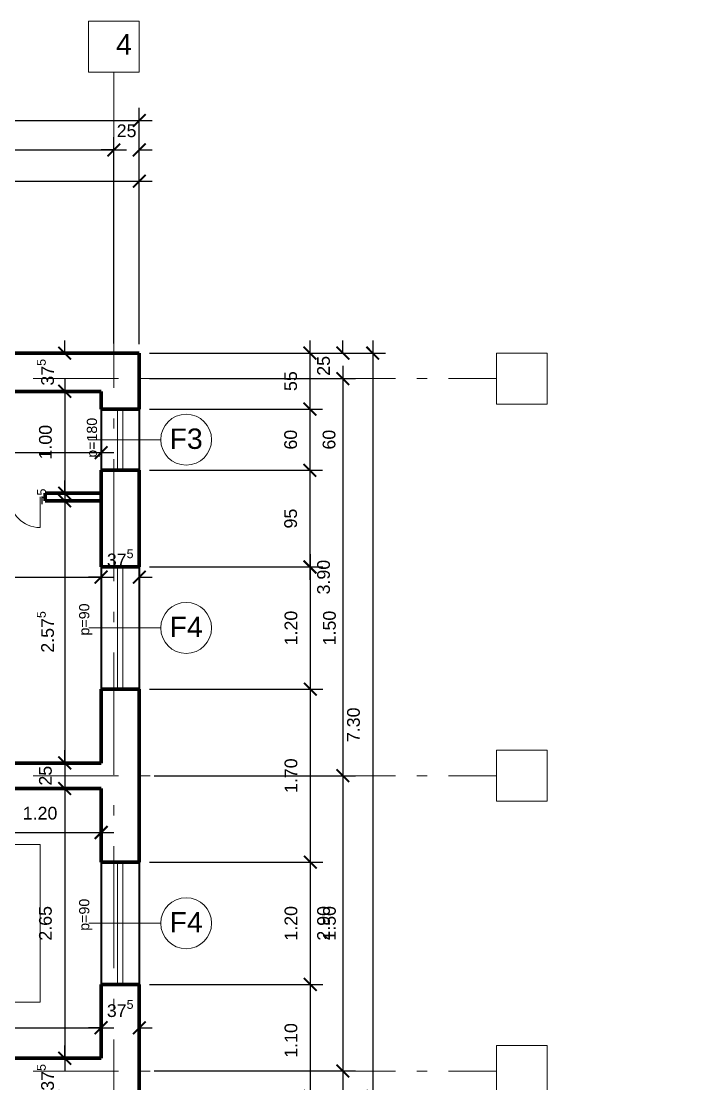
# Model space of a CAD drawing. Header units: inches. Extents: x 12.8 to 66.6, y 2.1 to 46.7.
# Drawn here: x 28.98 to 35.51, y 9.12 to 19.56 of the extents above; entities that cross this region are included whole.
import ezdxf

# ---------------------------------------------------------------- set-up
doc = ezdxf.new("R2010")
doc.units = ezdxf.units.IN
doc.header["$MEASUREMENT"] = 0
doc.linetypes.add('ACAD_ISO10W100', pattern=[18, 12, -3, 0, -3])
for name, color, linetype, lineweight in [('axes', 40, 'ACAD_ISO10W100', 20), ('cote', 252, 'Continuous', 20), ('walls', 160, 'Continuous', 80), ('windows ext', 151, 'Continuous', 40), ('windows&doors', 80, 'Continuous', 20)]:
    doc.layers.add(name, color=color, linetype=linetype, lineweight=lineweight)
doc.styles.get("Standard").update_dxf_attribs({"font": 'arial.ttf'})
doc.dimstyles.new('1_50_centimeters', dxfattribs={"dimscale": 50, "dimtxt": 0.0025, "dimasz": 0.0025, "dimexe": 0.0025, "dimexo": 0.002, "dimgap": 0.0025, "dimtad": 1, "dimdec": 0, "dimlfac": 100, "dimzin": 0, "dimdsep": 46, "dimtxsty": 'Standard', "dimblk": 'ARCHTICK', "dimcen": 0.002, "dimdle": 0.0025, "dimadec": 0, "dimazin": 0, "dimtfac": 1, "dimtdec": 0, "dimtix": 1, "dimtofl": 0, "dimtmove": 0, "dimatfit": 3, "dimldrblk": 'ARCHTICK', "dimfxl": 1, "dimfxlon": 1, "dimtolj": 1, "dimtzin": 0, "dimarcsym": 0})
doc.dimstyles.new('1_50_meters', dxfattribs={"dimscale": 50, "dimtxt": 0.0025, "dimasz": 0.0025, "dimexe": 0.0025, "dimexo": 0.002, "dimgap": 0.0025, "dimtad": 1, "dimzin": 0, "dimdsep": 46, "dimtxsty": 'Standard', "dimblk": 'ARCHTICK', "dimcen": 0.002, "dimdle": 0.0025, "dimadec": 0, "dimazin": 0, "dimtfac": 1, "dimtofl": 0, "dimtmove": 0, "dimatfit": 3, "dimldrblk": 'ARCHTICK', "dimfxl": 1, "dimfxlon": 1, "dimtolj": 1, "dimtzin": 0, "dimarcsym": 0})

# ---------------------------------------------------------------- blocks, each defined once
blk = doc.blocks.new('_ArchTick')
at = {"color": 0, "linetype": 'ByBlock', "const_width": 0.15}
blk.add_lwpolyline([(-0.5, -0.5), (0.5, 0.5)], dxfattribs=at)
blk = doc.blocks.new('*D103')
at = {"layer": 'cote', "color": 0, "lineweight": -2, "ltscale": 0.1, "transparency": 16777216}
for p, q in [((16.639, 16.396), (16.639, 18.705)), ((30.139, 16.396), (30.139, 18.705)), ((16.514, 18.58), (30.264, 18.58))]:
    blk.add_line(p, q, dxfattribs=at)
at = {"layer": 'Defpoints', "color": 0, "ltscale": 0.1, "transparency": 16777216}
for p in [(30.139, 18.58), (16.639, 16.296), (30.139, 16.296)]:
    blk.add_point(p, dxfattribs=at)
at = {"layer": 'cote', "color": 0, "lineweight": -2, "ltscale": 0.1, "transparency": 16777216, "xscale": 0.125, "yscale": 0.125, "zscale": 0.125, "rotation": 180}
blk.add_blockref('_ArchTick', (16.639, 18.58), dxfattribs=at)
at = {"layer": 'cote', "color": 0, "lineweight": -2, "ltscale": 0.1, "transparency": 16777216, "xscale": 0.125, "yscale": 0.125, "zscale": 0.125}
blk.add_blockref('_ArchTick', (30.139, 18.58), dxfattribs=at)
at = {"layer": 'cote', "color": 0, "ltscale": 0.1, "transparency": 16777216, "insert": (23.389, 18.769), "char_height": 0.125, "attachment_point": 5}
blk.add_mtext('\\A1;13.50', dxfattribs=at)
blk = doc.blocks.new('*D106')
at = {"layer": 'cote', "color": 0, "lineweight": -2, "ltscale": 0.1, "transparency": 16777216}
for p, q in [((23.889, 16.948), (23.889, 18.416)), ((29.889, 16.948), (29.889, 18.416)), ((23.764, 18.291), (30.014, 18.291))]:
    blk.add_line(p, q, dxfattribs=at)
at = {"layer": 'Defpoints', "color": 0, "ltscale": 0.1, "transparency": 16777216}
for p in [(29.889, 18.291), (23.889, 16.848), (29.889, 16.848)]:
    blk.add_point(p, dxfattribs=at)
at = {"layer": 'cote', "color": 0, "lineweight": -2, "ltscale": 0.1, "transparency": 16777216, "xscale": 0.125, "yscale": 0.125, "zscale": 0.125, "rotation": 180}
blk.add_blockref('_ArchTick', (23.889, 18.291), dxfattribs=at)
at = {"layer": 'cote', "color": 0, "lineweight": -2, "ltscale": 0.1, "transparency": 16777216, "xscale": 0.125, "yscale": 0.125, "zscale": 0.125}
blk.add_blockref('_ArchTick', (29.889, 18.291), dxfattribs=at)
at = {"layer": 'cote', "color": 0, "ltscale": 0.1, "transparency": 16777216, "insert": (26.889, 18.479), "char_height": 0.125, "attachment_point": 5}
blk.add_mtext('\\A1;6.00', dxfattribs=at)
blk = doc.blocks.new('*D107')
at = {"layer": 'cote', "color": 0, "lineweight": -2, "ltscale": 0.1, "transparency": 16777216}
for p, q in [((29.889, 16.391), (29.889, 18.416)), ((30.139, 16.391), (30.139, 18.416)), ((29.889, 18.291), (29.764, 18.291)), ((30.139, 18.291), (30.264, 18.291))]:
    blk.add_line(p, q, dxfattribs=at)
at = {"layer": 'Defpoints', "color": 0, "ltscale": 0.1, "transparency": 16777216}
for p in [(30.139, 18.291), (29.889, 16.291), (30.139, 16.291)]:
    blk.add_point(p, dxfattribs=at)
at = {"layer": 'cote', "color": 0, "lineweight": -2, "ltscale": 0.1, "transparency": 16777216, "xscale": 0.125, "yscale": 0.125, "zscale": 0.125}
blk.add_blockref('_ArchTick', (29.889, 18.291), dxfattribs=at)
at = {"layer": 'cote', "color": 0, "lineweight": -2, "ltscale": 0.1, "transparency": 16777216, "xscale": 0.125, "yscale": 0.125, "zscale": 0.125, "rotation": 180}
blk.add_blockref('_ArchTick', (30.139, 18.291), dxfattribs=at)
at = {"layer": 'cote', "color": 0, "ltscale": 0.1, "transparency": 16777216, "insert": (30.014, 18.479), "char_height": 0.125, "attachment_point": 5}
blk.add_mtext('\\A1;25', dxfattribs=at)
blk = doc.blocks.new('*D116')
at = {"layer": 'cote', "color": 0, "lineweight": -2, "ltscale": 0.1, "transparency": 16777216}
for p, q in [((27.289, 16.385), (27.289, 18.11)), ((30.139, 16.385), (30.139, 18.11)), ((27.164, 17.985), (30.264, 17.985))]:
    blk.add_line(p, q, dxfattribs=at)
at = {"layer": 'Defpoints', "color": 0, "ltscale": 0.1, "transparency": 16777216}
for p in [(30.139, 17.985), (27.289, 16.285), (30.139, 16.285)]:
    blk.add_point(p, dxfattribs=at)
at = {"layer": 'cote', "color": 0, "lineweight": -2, "ltscale": 0.1, "transparency": 16777216, "xscale": 0.125, "yscale": 0.125, "zscale": 0.125, "rotation": 180}
blk.add_blockref('_ArchTick', (27.289, 17.985), dxfattribs=at)
at = {"layer": 'cote', "color": 0, "lineweight": -2, "ltscale": 0.1, "transparency": 16777216, "xscale": 0.125, "yscale": 0.125, "zscale": 0.125}
blk.add_blockref('_ArchTick', (30.139, 17.985), dxfattribs=at)
at = {"layer": 'cote', "color": 0, "ltscale": 0.1, "transparency": 16777216, "insert": (28.714, 18.173), "char_height": 0.125, "attachment_point": 5}
blk.add_mtext('\\A1;2.85', dxfattribs=at)
blk = doc.blocks.new('*D119')
at = {"layer": 'cote', "color": 0, "lineweight": -2, "ltscale": 0.1, "transparency": 16777216}
for p, q in [((32.432, 16.421), (32.432, 8.871)), ((30.239, 16.296), (32.557, 16.296)), ((30.239, 8.996), (32.557, 8.996))]:
    blk.add_line(p, q, dxfattribs=at)
at = {"layer": 'Defpoints', "color": 0, "ltscale": 0.1, "transparency": 16777216}
for p in [(30.139, 16.296), (30.139, 8.996), (32.432, 8.996)]:
    blk.add_point(p, dxfattribs=at)
at = {"layer": 'cote', "color": 0, "lineweight": -2, "ltscale": 0.1, "transparency": 16777216, "xscale": 0.125, "yscale": 0.125, "zscale": 0.125}
for p, rotation in [((32.432, 16.296), 90), ((32.432, 8.996), 270)]:
    blk.add_blockref('_ArchTick', p, dxfattribs=dict(at, rotation=rotation))
at = {"layer": 'cote', "color": 0, "ltscale": 0.1, "transparency": 16777216, "insert": (32.243, 12.646), "char_height": 0.125, "attachment_point": 5, "rotation": 90}
blk.add_mtext('\\A1;7.30', dxfattribs=at)
blk = doc.blocks.new('*D120')
at = {"layer": 'cote', "color": 0, "lineweight": -2, "ltscale": 0.1, "transparency": 16777216}
for p, q in [((32.138, 16.296), (32.138, 16.421)), ((30.239, 16.296), (32.263, 16.296)), ((30.239, 16.046), (32.263, 16.046)), ((32.138, 16.046), (32.138, 15.921))]:
    blk.add_line(p, q, dxfattribs=at)
at = {"layer": 'Defpoints', "color": 0, "ltscale": 0.1, "transparency": 16777216}
for p in [(30.139, 16.296), (30.139, 16.046), (32.138, 16.046)]:
    blk.add_point(p, dxfattribs=at)
at = {"layer": 'cote', "color": 0, "lineweight": -2, "ltscale": 0.1, "transparency": 16777216, "xscale": 0.125, "yscale": 0.125, "zscale": 0.125}
for p, rotation in [((32.138, 16.296), 270), ((32.138, 16.046), 90)]:
    blk.add_blockref('_ArchTick', p, dxfattribs=dict(at, rotation=rotation))
at = {"layer": 'cote', "color": 0, "ltscale": 0.1, "transparency": 16777216, "insert": (31.949, 16.171), "char_height": 0.125, "attachment_point": 5, "rotation": 90}
blk.add_mtext('\\A1;25', dxfattribs=at)
blk = doc.blocks.new('*D121')
at = {"layer": 'cote', "color": 0, "lineweight": -2, "ltscale": 0.1, "transparency": 16777216}
for p, q in [((32.432, 9.121), (32.432, 7.871)), ((30.239, 8.996), (32.557, 8.996)), ((30.239, 7.996), (32.557, 7.996))]:
    blk.add_line(p, q, dxfattribs=at)
at = {"layer": 'Defpoints', "color": 0, "ltscale": 0.1, "transparency": 16777216}
for p in [(30.139, 8.996), (30.139, 7.996), (32.432, 7.996)]:
    blk.add_point(p, dxfattribs=at)
at = {"layer": 'cote', "color": 0, "lineweight": -2, "ltscale": 0.1, "transparency": 16777216, "xscale": 0.125, "yscale": 0.125, "zscale": 0.125}
for p, rotation in [((32.432, 8.996), 90), ((32.432, 7.996), 270)]:
    blk.add_blockref('_ArchTick', p, dxfattribs=dict(at, rotation=rotation))
at = {"layer": 'cote', "color": 0, "ltscale": 0.1, "transparency": 16777216, "insert": (32.243, 8.496), "char_height": 0.125, "attachment_point": 5, "rotation": 90}
blk.add_mtext('\\A1;1.00', dxfattribs=at)
blk = doc.blocks.new('*D122')
at = {"layer": 'cote', "color": 0, "lineweight": -2, "ltscale": 0.1, "transparency": 16777216}
for p, q in [((32.138, 16.171), (32.138, 12.021)), ((30.284, 16.046), (32.263, 16.046)), ((30.284, 12.146), (32.263, 12.146))]:
    blk.add_line(p, q, dxfattribs=at)
at = {"layer": 'Defpoints', "color": 0, "ltscale": 0.1, "transparency": 16777216}
for p in [(30.184, 16.046), (30.184, 12.146), (32.138, 12.146)]:
    blk.add_point(p, dxfattribs=at)
at = {"layer": 'cote', "color": 0, "lineweight": -2, "ltscale": 0.1, "transparency": 16777216, "xscale": 0.125, "yscale": 0.125, "zscale": 0.125}
for p, rotation in [((32.138, 16.046), 90), ((32.138, 12.146), 270)]:
    blk.add_blockref('_ArchTick', p, dxfattribs=dict(at, rotation=rotation))
at = {"layer": 'cote', "color": 0, "ltscale": 0.1, "transparency": 16777216, "insert": (31.949, 14.096), "char_height": 0.125, "attachment_point": 5, "rotation": 90}
blk.add_mtext('\\A1;3.90', dxfattribs=at)
blk = doc.blocks.new('*D123')
at = {"layer": 'cote', "color": 0, "lineweight": -2, "ltscale": 0.1, "transparency": 16777216}
for p, q in [((32.138, 12.271), (32.138, 9.121)), ((30.284, 12.146), (32.263, 12.146)), ((30.284, 9.246), (32.263, 9.246))]:
    blk.add_line(p, q, dxfattribs=at)
at = {"layer": 'Defpoints', "color": 0, "ltscale": 0.1, "transparency": 16777216}
for p in [(30.184, 12.146), (30.184, 9.246), (32.138, 9.246)]:
    blk.add_point(p, dxfattribs=at)
at = {"layer": 'cote', "color": 0, "lineweight": -2, "ltscale": 0.1, "transparency": 16777216, "xscale": 0.125, "yscale": 0.125, "zscale": 0.125}
for p, rotation in [((32.138, 12.146), 90), ((32.138, 9.246), 270)]:
    blk.add_blockref('_ArchTick', p, dxfattribs=dict(at, rotation=rotation))
at = {"layer": 'cote', "color": 0, "ltscale": 0.1, "transparency": 16777216, "insert": (31.949, 10.696), "char_height": 0.125, "attachment_point": 5, "rotation": 90}
blk.add_mtext('\\A1;2.90', dxfattribs=at)
blk = doc.blocks.new('*D124')
at = {"layer": 'cote', "color": 0, "lineweight": -2, "ltscale": 0.1, "transparency": 16777216}
for p, q in [((32.138, 9.371), (32.138, 8.121)), ((30.284, 9.246), (32.263, 9.246)), ((30.284, 8.246), (32.263, 8.246))]:
    blk.add_line(p, q, dxfattribs=at)
at = {"layer": 'Defpoints', "color": 0, "ltscale": 0.1, "transparency": 16777216}
for p in [(30.184, 9.246), (30.184, 8.246), (32.138, 8.246)]:
    blk.add_point(p, dxfattribs=at)
at = {"layer": 'cote', "color": 0, "lineweight": -2, "ltscale": 0.1, "transparency": 16777216, "xscale": 0.125, "yscale": 0.125, "zscale": 0.125}
for p, rotation in [((32.138, 9.246), 90), ((32.138, 8.246), 270)]:
    blk.add_blockref('_ArchTick', p, dxfattribs=dict(at, rotation=rotation))
at = {"layer": 'cote', "color": 0, "ltscale": 0.1, "transparency": 16777216, "insert": (31.949, 8.746), "char_height": 0.125, "attachment_point": 5, "rotation": 90}
blk.add_mtext('\\A1;1.00', dxfattribs=at)
blk = doc.blocks.new('*D126')
at = {"layer": 'cote', "color": 0, "lineweight": -2, "ltscale": 0.1, "transparency": 16777216}
for p, q in [((31.814, 16.421), (31.814, 15.621)), ((30.239, 16.296), (31.939, 16.296)), ((30.239, 15.746), (31.939, 15.746))]:
    blk.add_line(p, q, dxfattribs=at)
at = {"layer": 'Defpoints', "color": 0, "ltscale": 0.1, "transparency": 16777216}
for p in [(30.139, 16.296), (30.139, 15.746), (31.814, 15.746)]:
    blk.add_point(p, dxfattribs=at)
at = {"layer": 'cote', "color": 0, "lineweight": -2, "ltscale": 0.1, "transparency": 16777216, "xscale": 0.125, "yscale": 0.125, "zscale": 0.125}
for p, rotation in [((31.814, 16.296), 90), ((31.814, 15.746), 270)]:
    blk.add_blockref('_ArchTick', p, dxfattribs=dict(at, rotation=rotation))
at = {"layer": 'cote', "color": 0, "ltscale": 0.1, "transparency": 16777216, "insert": (31.626, 16.021), "char_height": 0.125, "attachment_point": 5, "rotation": 90}
blk.add_mtext('\\A1;55', dxfattribs=at)
blk = doc.blocks.new('*D127')
at = {"layer": 'cote', "color": 0, "lineweight": -2, "ltscale": 0.1, "transparency": 16777216}
for p, q in [((31.814, 15.871), (31.814, 15.021)), ((30.239, 15.746), (31.939, 15.746)), ((30.239, 15.146), (31.939, 15.146))]:
    blk.add_line(p, q, dxfattribs=at)
at = {"layer": 'Defpoints', "color": 0, "ltscale": 0.1, "transparency": 16777216}
for p in [(30.139, 15.746), (30.139, 15.146), (31.814, 15.146)]:
    blk.add_point(p, dxfattribs=at)
at = {"layer": 'cote', "color": 0, "lineweight": -2, "ltscale": 0.1, "transparency": 16777216, "xscale": 0.125, "yscale": 0.125, "zscale": 0.125}
for p, rotation in [((31.814, 15.746), 90), ((31.814, 15.146), 270)]:
    blk.add_blockref('_ArchTick', p, dxfattribs=dict(at, rotation=rotation))
at = {"layer": 'cote', "color": 0, "ltscale": 0.1, "transparency": 16777216, "char_height": 0.125, "attachment_point": 5, "rotation": 90}
for insert in [(31.626, 15.446), (32.003, 15.446)]:
    blk.add_mtext('\\A1;60', dxfattribs=dict(at, insert=insert))
blk = doc.blocks.new('*D128')
at = {"layer": 'cote', "color": 0, "lineweight": -2, "ltscale": 0.1, "transparency": 16777216}
for p, q in [((31.814, 15.271), (31.814, 14.071)), ((31.228, 15.146), (31.939, 15.146)), ((31.228, 14.196), (31.939, 14.196))]:
    blk.add_line(p, q, dxfattribs=at)
at = {"layer": 'Defpoints', "color": 0, "ltscale": 0.1, "transparency": 16777216}
for p in [(31.128, 15.146), (31.128, 14.196), (31.814, 14.196)]:
    blk.add_point(p, dxfattribs=at)
at = {"layer": 'cote', "color": 0, "lineweight": -2, "ltscale": 0.1, "transparency": 16777216, "xscale": 0.125, "yscale": 0.125, "zscale": 0.125}
for p, rotation in [((31.814, 15.146), 90), ((31.814, 14.196), 270)]:
    blk.add_blockref('_ArchTick', p, dxfattribs=dict(at, rotation=rotation))
at = {"layer": 'cote', "color": 0, "ltscale": 0.1, "transparency": 16777216, "insert": (31.626, 14.671), "char_height": 0.125, "attachment_point": 5, "rotation": 90}
blk.add_mtext('\\A1;95', dxfattribs=at)
blk = doc.blocks.new('*D129')
at = {"layer": 'cote', "color": 0, "lineweight": -2, "ltscale": 0.1, "transparency": 16777216}
for p, q in [((31.818, 14.321), (31.818, 12.871)), ((30.239, 14.196), (31.943, 14.196)), ((30.239, 12.996), (31.943, 12.996))]:
    blk.add_line(p, q, dxfattribs=at)
at = {"layer": 'Defpoints', "color": 0, "ltscale": 0.1, "transparency": 16777216}
for p in [(30.139, 14.196), (30.139, 12.996), (31.818, 12.996)]:
    blk.add_point(p, dxfattribs=at)
at = {"layer": 'cote', "color": 0, "lineweight": -2, "ltscale": 0.1, "transparency": 16777216, "xscale": 0.125, "yscale": 0.125, "zscale": 0.125}
for p, rotation in [((31.818, 14.196), 90), ((31.818, 12.996), 270)]:
    blk.add_blockref('_ArchTick', p, dxfattribs=dict(at, rotation=rotation))
at = {"layer": 'cote', "color": 0, "ltscale": 0.1, "transparency": 16777216, "char_height": 0.125, "attachment_point": 5, "rotation": 90}
for s, insert in [('\\A1;1.20', (31.629, 13.596)), ('\\A1;1.50', (32.007, 13.596))]:
    blk.add_mtext(s, dxfattribs=dict(at, insert=insert))
blk = doc.blocks.new('*D130')
at = {"layer": 'cote', "color": 0, "lineweight": -2, "ltscale": 0.1, "transparency": 16777216}
for p, q in [((31.818, 13.121), (31.818, 11.171)), ((30.239, 12.996), (31.943, 12.996)), ((30.239, 11.296), (31.943, 11.296))]:
    blk.add_line(p, q, dxfattribs=at)
at = {"layer": 'Defpoints', "color": 0, "ltscale": 0.1, "transparency": 16777216}
for p in [(30.139, 12.996), (30.139, 11.296), (31.818, 11.296)]:
    blk.add_point(p, dxfattribs=at)
at = {"layer": 'cote', "color": 0, "lineweight": -2, "ltscale": 0.1, "transparency": 16777216, "xscale": 0.125, "yscale": 0.125, "zscale": 0.125}
for p, rotation in [((31.818, 12.996), 90), ((31.818, 11.296), 270)]:
    blk.add_blockref('_ArchTick', p, dxfattribs=dict(at, rotation=rotation))
at = {"layer": 'cote', "color": 0, "ltscale": 0.1, "transparency": 16777216, "insert": (31.629, 12.146), "char_height": 0.125, "attachment_point": 5, "rotation": 90}
blk.add_mtext('\\A1;1.70', dxfattribs=at)
blk = doc.blocks.new('*D131')
at = {"layer": 'cote', "color": 0, "lineweight": -2, "ltscale": 0.1, "transparency": 16777216}
for p, q in [((31.818, 11.421), (31.818, 9.971)), ((30.239, 11.296), (31.943, 11.296)), ((30.239, 10.096), (31.943, 10.096))]:
    blk.add_line(p, q, dxfattribs=at)
at = {"layer": 'Defpoints', "color": 0, "ltscale": 0.1, "transparency": 16777216}
for p in [(30.139, 11.296), (30.139, 10.096), (31.818, 10.096)]:
    blk.add_point(p, dxfattribs=at)
at = {"layer": 'cote', "color": 0, "lineweight": -2, "ltscale": 0.1, "transparency": 16777216, "xscale": 0.125, "yscale": 0.125, "zscale": 0.125}
for p, rotation in [((31.818, 11.296), 90), ((31.818, 10.096), 270)]:
    blk.add_blockref('_ArchTick', p, dxfattribs=dict(at, rotation=rotation))
at = {"layer": 'cote', "color": 0, "ltscale": 0.1, "transparency": 16777216, "char_height": 0.125, "attachment_point": 5, "rotation": 90}
for s, insert in [('\\A1;1.20', (31.629, 10.696)), ('\\A1;1.50', (32.007, 10.696))]:
    blk.add_mtext(s, dxfattribs=dict(at, insert=insert))
blk = doc.blocks.new('*D132')
at = {"layer": 'cote', "color": 0, "lineweight": -2, "ltscale": 0.1, "transparency": 16777216}
for p, q in [((31.818, 10.221), (31.818, 8.871)), ((30.239, 10.096), (31.943, 10.096)), ((30.239, 8.996), (31.943, 8.996))]:
    blk.add_line(p, q, dxfattribs=at)
at = {"layer": 'Defpoints', "color": 0, "ltscale": 0.1, "transparency": 16777216}
for p in [(30.139, 10.096), (30.139, 8.996), (31.818, 8.996)]:
    blk.add_point(p, dxfattribs=at)
at = {"layer": 'cote', "color": 0, "lineweight": -2, "ltscale": 0.1, "transparency": 16777216, "xscale": 0.125, "yscale": 0.125, "zscale": 0.125}
for p, rotation in [((31.818, 10.096), 90), ((31.818, 8.996), 270)]:
    blk.add_blockref('_ArchTick', p, dxfattribs=dict(at, rotation=rotation))
at = {"layer": 'cote', "color": 0, "ltscale": 0.1, "transparency": 16777216, "insert": (31.629, 9.546), "char_height": 0.125, "attachment_point": 5, "rotation": 90}
blk.add_mtext('\\A1;1.10', dxfattribs=at)
blk = doc.blocks.new('*D168')
at = {"layer": 'cote', "color": 0, "lineweight": -2, "ltscale": 0.1, "transparency": 16777216}
for p, q in [((25.839, 14.096), (25.839, 14.221)), ((29.764, 14.096), (29.764, 14.221)), ((25.714, 14.096), (29.889, 14.096))]:
    blk.add_line(p, q, dxfattribs=at)
at = {"layer": 'Defpoints', "color": 0, "ltscale": 0.1, "transparency": 16777216}
for p in [(25.839, 14.096), (29.764, 14.096), (29.764, 14.096)]:
    blk.add_point(p, dxfattribs=at)
at = {"layer": 'cote', "color": 0, "lineweight": -2, "ltscale": 0.1, "transparency": 16777216, "xscale": 0.125, "yscale": 0.125, "zscale": 0.125, "rotation": 180}
blk.add_blockref('_ArchTick', (25.839, 14.096), dxfattribs=at)
at = {"layer": 'cote', "color": 0, "lineweight": -2, "ltscale": 0.1, "transparency": 16777216, "xscale": 0.125, "yscale": 0.125, "zscale": 0.125}
blk.add_blockref('_ArchTick', (29.764, 14.096), dxfattribs=at)
at = {"layer": 'cote', "color": 0, "ltscale": 0.1, "transparency": 16777216, "insert": (27.801, 14.285), "char_height": 0.125, "attachment_point": 5}
blk.add_mtext('\\A1;3.92{\\H0.7x;\\S5^ ;}', dxfattribs=at)
blk = doc.blocks.new('*D169')
at = {"layer": 'cote', "color": 0, "lineweight": -2, "ltscale": 0.1, "transparency": 16777216}
for p, q in [((29.764, 14.096), (29.764, 14.221)), ((30.139, 14.096), (30.139, 14.221)), ((29.764, 14.096), (29.639, 14.096)), ((30.139, 14.096), (30.264, 14.096))]:
    blk.add_line(p, q, dxfattribs=at)
at = {"layer": 'Defpoints', "color": 0, "ltscale": 0.1, "transparency": 16777216}
for p in [(29.764, 14.096), (30.139, 14.096), (30.139, 14.096)]:
    blk.add_point(p, dxfattribs=at)
at = {"layer": 'cote', "color": 0, "lineweight": -2, "ltscale": 0.1, "transparency": 16777216, "xscale": 0.125, "yscale": 0.125, "zscale": 0.125}
blk.add_blockref('_ArchTick', (29.764, 14.096), dxfattribs=at)
at = {"layer": 'cote', "color": 0, "lineweight": -2, "ltscale": 0.1, "transparency": 16777216, "xscale": 0.125, "yscale": 0.125, "zscale": 0.125, "rotation": 180}
blk.add_blockref('_ArchTick', (30.139, 14.096), dxfattribs=at)
at = {"layer": 'cote', "color": 0, "ltscale": 0.1, "transparency": 16777216, "insert": (29.951, 14.285), "char_height": 0.125, "attachment_point": 5}
blk.add_mtext('\\A1;37{\\H0.7x;\\S5^ ;}', dxfattribs=at)
blk = doc.blocks.new('*D184')
at = {"layer": 'cote', "color": 0, "lineweight": -2, "ltscale": 0.1, "transparency": 16777216}
for p, q in [((27.589, 15.319), (27.589, 15.444)), ((29.764, 15.319), (29.764, 15.444)), ((27.464, 15.319), (29.889, 15.319))]:
    blk.add_line(p, q, dxfattribs=at)
at = {"layer": 'Defpoints', "color": 0, "ltscale": 0.1, "transparency": 16777216}
for p in [(27.589, 15.319), (29.764, 15.319), (29.764, 15.319)]:
    blk.add_point(p, dxfattribs=at)
at = {"layer": 'cote', "color": 0, "lineweight": -2, "ltscale": 0.1, "transparency": 16777216, "xscale": 0.125, "yscale": 0.125, "zscale": 0.125, "rotation": 180}
blk.add_blockref('_ArchTick', (27.589, 15.319), dxfattribs=at)
at = {"layer": 'cote', "color": 0, "lineweight": -2, "ltscale": 0.1, "transparency": 16777216, "xscale": 0.125, "yscale": 0.125, "zscale": 0.125}
blk.add_blockref('_ArchTick', (29.764, 15.319), dxfattribs=at)
at = {"layer": 'cote', "color": 0, "ltscale": 0.1, "transparency": 16777216, "insert": (28.676, 15.507), "char_height": 0.125, "width": 0.32708, "attachment_point": 5}
blk.add_mtext('\\A1;2.17{\\H0.7x;\\S5^ ;}', dxfattribs=at)
blk = doc.blocks.new('*D185')
at = {"layer": 'cote', "color": 0, "lineweight": -2, "ltscale": 0.1, "transparency": 16777216}
for p, q in [((29.406, 16.296), (29.406, 16.421)), ((29.406, 16.296), (29.281, 16.296)), ((29.406, 15.921), (29.281, 15.921)), ((29.406, 15.921), (29.406, 15.796))]:
    blk.add_line(p, q, dxfattribs=at)
at = {"layer": 'Defpoints', "color": 0, "ltscale": 0.1, "transparency": 16777216}
for p in [(29.406, 16.296), (29.406, 15.921), (29.406, 15.921)]:
    blk.add_point(p, dxfattribs=at)
at = {"layer": 'cote', "color": 0, "lineweight": -2, "ltscale": 0.1, "transparency": 16777216, "xscale": 0.125, "yscale": 0.125, "zscale": 0.125}
for p, rotation in [((29.406, 16.296), 270), ((29.406, 15.921), 90)]:
    blk.add_blockref('_ArchTick', p, dxfattribs=dict(at, rotation=rotation))
at = {"layer": 'cote', "color": 0, "ltscale": 0.1, "transparency": 16777216, "insert": (29.217, 16.108), "char_height": 0.125, "attachment_point": 5, "rotation": 90}
blk.add_mtext('\\A1;37{\\H0.7x;\\S5^ ;}', dxfattribs=at)
blk = doc.blocks.new('*D186')
at = {"layer": 'cote', "color": 0, "lineweight": -2, "ltscale": 0.1, "transparency": 16777216}
for p, q in [((29.406, 16.046), (29.406, 14.796)), ((29.406, 15.921), (29.281, 15.921)), ((29.406, 14.921), (29.281, 14.921))]:
    blk.add_line(p, q, dxfattribs=at)
at = {"layer": 'Defpoints', "color": 0, "ltscale": 0.1, "transparency": 16777216}
for p in [(29.406, 15.921), (29.406, 14.921), (29.406, 14.921)]:
    blk.add_point(p, dxfattribs=at)
at = {"layer": 'cote', "color": 0, "lineweight": -2, "ltscale": 0.1, "transparency": 16777216, "xscale": 0.125, "yscale": 0.125, "zscale": 0.125}
for p, rotation in [((29.406, 15.921), 90), ((29.406, 14.921), 270)]:
    blk.add_blockref('_ArchTick', p, dxfattribs=dict(at, rotation=rotation))
at = {"layer": 'cote', "color": 0, "ltscale": 0.1, "transparency": 16777216, "insert": (29.217, 15.421), "char_height": 0.125, "attachment_point": 5, "rotation": 90}
blk.add_mtext('\\A1;1.00', dxfattribs=at)
blk = doc.blocks.new('*D187')
at = {"layer": 'cote', "color": 0, "lineweight": -2, "ltscale": 0.1, "transparency": 16777216}
for p, q in [((29.406, 14.921), (29.406, 15.046)), ((29.406, 14.921), (29.281, 14.921)), ((29.406, 14.846), (29.281, 14.846)), ((29.406, 14.846), (29.406, 14.721))]:
    blk.add_line(p, q, dxfattribs=at)
at = {"layer": 'Defpoints', "color": 0, "ltscale": 0.1, "transparency": 16777216}
for p in [(29.406, 14.921), (29.406, 14.846), (29.406, 14.846)]:
    blk.add_point(p, dxfattribs=at)
at = {"layer": 'cote', "color": 0, "lineweight": -2, "ltscale": 0.1, "transparency": 16777216, "xscale": 0.125, "yscale": 0.125, "zscale": 0.125}
for p, rotation in [((29.406, 14.921), 270), ((29.406, 14.846), 90)]:
    blk.add_blockref('_ArchTick', p, dxfattribs=dict(at, rotation=rotation))
at = {"layer": 'cote', "color": 0, "ltscale": 0.1, "transparency": 16777216, "insert": (29.218, 14.883), "char_height": 0.125, "attachment_point": 5, "rotation": 90}
blk.add_mtext('\\A1;7{\\H0.7x;\\S5^ ;}', dxfattribs=at)
blk = doc.blocks.new('*D188')
at = {"layer": 'cote', "color": 0, "lineweight": -2, "ltscale": 0.1, "transparency": 16777216}
for p, q in [((29.406, 14.971), (29.406, 12.146)), ((29.406, 14.846), (29.281, 14.846)), ((29.406, 12.271), (29.281, 12.271))]:
    blk.add_line(p, q, dxfattribs=at)
at = {"layer": 'Defpoints', "color": 0, "ltscale": 0.1, "transparency": 16777216}
for p in [(29.406, 14.846), (29.406, 12.271), (29.406, 12.271)]:
    blk.add_point(p, dxfattribs=at)
at = {"layer": 'cote', "color": 0, "lineweight": -2, "ltscale": 0.1, "transparency": 16777216, "xscale": 0.125, "yscale": 0.125, "zscale": 0.125}
for p, rotation in [((29.406, 14.846), 90), ((29.406, 12.271), 270)]:
    blk.add_blockref('_ArchTick', p, dxfattribs=dict(at, rotation=rotation))
at = {"layer": 'cote', "color": 0, "ltscale": 0.1, "transparency": 16777216, "insert": (29.217, 13.558), "char_height": 0.125, "attachment_point": 5, "rotation": 90}
blk.add_mtext('\\A1;2.57{\\H0.7x;\\S5^ ;}', dxfattribs=at)
blk = doc.blocks.new('*D189')
at = {"layer": 'cote', "color": 0, "lineweight": -2, "ltscale": 0.1, "transparency": 16777216}
for p, q in [((29.406, 12.271), (29.406, 12.396)), ((29.406, 12.271), (29.281, 12.271)), ((29.406, 12.021), (29.281, 12.021)), ((29.406, 12.021), (29.406, 11.896))]:
    blk.add_line(p, q, dxfattribs=at)
at = {"layer": 'Defpoints', "color": 0, "ltscale": 0.1, "transparency": 16777216}
for p in [(29.406, 12.271), (29.406, 12.021), (29.406, 12.021)]:
    blk.add_point(p, dxfattribs=at)
at = {"layer": 'cote', "color": 0, "lineweight": -2, "ltscale": 0.1, "transparency": 16777216, "xscale": 0.125, "yscale": 0.125, "zscale": 0.125}
for p, rotation in [((29.406, 12.271), 270), ((29.406, 12.021), 90)]:
    blk.add_blockref('_ArchTick', p, dxfattribs=dict(at, rotation=rotation))
at = {"layer": 'cote', "color": 0, "ltscale": 0.1, "transparency": 16777216, "insert": (29.217, 12.146), "char_height": 0.125, "attachment_point": 5, "rotation": 90}
blk.add_mtext('\\A1;25', dxfattribs=at)
blk = doc.blocks.new('*D190')
at = {"layer": 'cote', "color": 0, "lineweight": -2, "ltscale": 0.1, "transparency": 16777216}
for p, q in [((29.406, 12.146), (29.406, 9.246)), ((29.406, 12.021), (29.281, 12.021)), ((29.406, 9.371), (29.281, 9.371))]:
    blk.add_line(p, q, dxfattribs=at)
at = {"layer": 'Defpoints', "color": 0, "ltscale": 0.1, "transparency": 16777216}
for p in [(29.406, 12.021), (29.406, 9.371), (29.406, 9.371)]:
    blk.add_point(p, dxfattribs=at)
at = {"layer": 'cote', "color": 0, "lineweight": -2, "ltscale": 0.1, "transparency": 16777216, "xscale": 0.125, "yscale": 0.125, "zscale": 0.125}
for p, rotation in [((29.406, 12.021), 90), ((29.406, 9.371), 270)]:
    blk.add_blockref('_ArchTick', p, dxfattribs=dict(at, rotation=rotation))
at = {"layer": 'cote', "color": 0, "ltscale": 0.1, "transparency": 16777216, "insert": (29.217, 10.696), "char_height": 0.125, "attachment_point": 5, "rotation": 90}
blk.add_mtext('\\A1;2.65', dxfattribs=at)
blk = doc.blocks.new('*D191')
at = {"layer": 'cote', "color": 0, "lineweight": -2, "ltscale": 0.1, "transparency": 16777216}
for p, q in [((29.406, 9.371), (29.406, 9.496)), ((29.406, 9.371), (29.281, 9.371)), ((29.406, 8.996), (29.281, 8.996)), ((29.406, 8.996), (29.406, 8.871))]:
    blk.add_line(p, q, dxfattribs=at)
at = {"layer": 'Defpoints', "color": 0, "ltscale": 0.1, "transparency": 16777216}
for p in [(29.406, 9.371), (29.406, 8.996), (29.406, 8.996)]:
    blk.add_point(p, dxfattribs=at)
at = {"layer": 'cote', "color": 0, "lineweight": -2, "ltscale": 0.1, "transparency": 16777216, "xscale": 0.125, "yscale": 0.125, "zscale": 0.125}
for p, rotation in [((29.406, 9.371), 270), ((29.406, 8.996), 90)]:
    blk.add_blockref('_ArchTick', p, dxfattribs=dict(at, rotation=rotation))
at = {"layer": 'cote', "color": 0, "ltscale": 0.1, "transparency": 16777216, "insert": (29.217, 9.183), "char_height": 0.125, "attachment_point": 5, "rotation": 90}
blk.add_mtext('\\A1;37{\\H0.7x;\\S5^ ;}', dxfattribs=at)
blk = doc.blocks.new('*D202')
at = {"layer": 'cote', "color": 0, "lineweight": -2, "ltscale": 0.1, "transparency": 16777216}
for p, q in [((28.564, 11.588), (28.564, 11.713)), ((29.764, 11.588), (29.764, 11.713)), ((28.439, 11.588), (29.889, 11.588))]:
    blk.add_line(p, q, dxfattribs=at)
at = {"layer": 'Defpoints', "color": 0, "ltscale": 0.1, "transparency": 16777216}
for p in [(28.564, 11.588), (29.764, 11.588), (29.764, 11.588)]:
    blk.add_point(p, dxfattribs=at)
at = {"layer": 'cote', "color": 0, "lineweight": -2, "ltscale": 0.1, "transparency": 16777216, "xscale": 0.125, "yscale": 0.125, "zscale": 0.125, "rotation": 180}
blk.add_blockref('_ArchTick', (28.564, 11.588), dxfattribs=at)
at = {"layer": 'cote', "color": 0, "lineweight": -2, "ltscale": 0.1, "transparency": 16777216, "xscale": 0.125, "yscale": 0.125, "zscale": 0.125}
blk.add_blockref('_ArchTick', (29.764, 11.588), dxfattribs=at)
at = {"layer": 'cote', "color": 0, "ltscale": 0.1, "transparency": 16777216, "insert": (29.164, 11.777), "char_height": 0.125, "attachment_point": 5}
blk.add_mtext('\\A1;1.20', dxfattribs=at)
blk = doc.blocks.new('*D210')
at = {"layer": 'cote', "color": 0, "lineweight": -2, "ltscale": 0.1, "transparency": 16777216}
for p, q in [((24.014, 9.67), (24.014, 9.795)), ((29.764, 9.67), (29.764, 9.795)), ((23.889, 9.67), (29.889, 9.67))]:
    blk.add_line(p, q, dxfattribs=at)
at = {"layer": 'Defpoints', "color": 0, "ltscale": 0.1, "transparency": 16777216}
for p in [(24.014, 9.67), (29.764, 9.67), (29.764, 9.67)]:
    blk.add_point(p, dxfattribs=at)
at = {"layer": 'cote', "color": 0, "lineweight": -2, "ltscale": 0.1, "transparency": 16777216, "xscale": 0.125, "yscale": 0.125, "zscale": 0.125, "rotation": 180}
blk.add_blockref('_ArchTick', (24.014, 9.67), dxfattribs=at)
at = {"layer": 'cote', "color": 0, "lineweight": -2, "ltscale": 0.1, "transparency": 16777216, "xscale": 0.125, "yscale": 0.125, "zscale": 0.125}
blk.add_blockref('_ArchTick', (29.764, 9.67), dxfattribs=at)
at = {"layer": 'cote', "color": 0, "ltscale": 0.1, "transparency": 16777216, "insert": (26.889, 9.858), "char_height": 0.125, "attachment_point": 5}
blk.add_mtext('\\A1;5.75', dxfattribs=at)
blk = doc.blocks.new('*D211')
at = {"layer": 'cote', "color": 0, "lineweight": -2, "ltscale": 0.1, "transparency": 16777216}
for p, q in [((29.764, 9.67), (29.764, 9.795)), ((30.139, 9.67), (30.139, 9.795)), ((29.764, 9.67), (29.639, 9.67)), ((30.139, 9.67), (30.264, 9.67))]:
    blk.add_line(p, q, dxfattribs=at)
at = {"layer": 'Defpoints', "color": 0, "ltscale": 0.1, "transparency": 16777216}
for p in [(29.764, 9.67), (30.139, 9.67), (30.139, 9.67)]:
    blk.add_point(p, dxfattribs=at)
at = {"layer": 'cote', "color": 0, "lineweight": -2, "ltscale": 0.1, "transparency": 16777216, "xscale": 0.125, "yscale": 0.125, "zscale": 0.125}
blk.add_blockref('_ArchTick', (29.764, 9.67), dxfattribs=at)
at = {"layer": 'cote', "color": 0, "lineweight": -2, "ltscale": 0.1, "transparency": 16777216, "xscale": 0.125, "yscale": 0.125, "zscale": 0.125, "rotation": 180}
blk.add_blockref('_ArchTick', (30.139, 9.67), dxfattribs=at)
at = {"layer": 'cote', "color": 0, "ltscale": 0.1, "transparency": 16777216, "insert": (29.951, 9.859), "char_height": 0.125, "attachment_point": 5}
blk.add_mtext('\\A1;37{\\H0.7x;\\S5^ ;}', dxfattribs=at)

msp = doc.modelspace()

# ---------------------------------------------------------------- linework, layer by layer
at = {"layer": 'axes', "ltscale": 0.1}
msp.add_line((29.88858, 19.05529), (29.88858, 4.55529), dxfattribs=at)
at = {"layer": 'axes', "ltscale": 0.07}
for p, q in [((29.09474, 16.04564), (33.64568, 16.04564)), ((29.09474, 12.14564), (33.64568, 12.14564)), ((29.09474, 9.24564), (33.64568, 9.24564))]:
    msp.add_line(p, q, dxfattribs=at)
at = {"layer": 'axes', "ltscale": 0.1}
for points in [[(29.63858, 19.55529), (29.63858, 19.05529), (30.13858, 19.05529), (30.13858, 19.55529)], [(33.64568, 16.29564), (33.64568, 15.79564), (34.14568, 15.79564), (34.14568, 16.29564)], [(33.64568, 12.39564), (33.64568, 11.89564), (34.14568, 11.89564), (34.14568, 12.39564)], [(33.64568, 9.49564), (33.64568, 8.99564), (34.14568, 8.99564), (34.14568, 9.49564)]]:
    msp.add_lwpolyline(points, close=True, dxfattribs=at)
at = {"layer": 'cote', "ltscale": 0.1}
for p, q in [((30.34872, 15.44564), (29.64448, 15.44564)), ((30.34872, 13.59714), (29.64448, 13.59714)), ((26.16358, 11.47064), (29.16358, 11.47064)), ((29.16358, 11.47064), (29.16358, 9.92064)), ((30.34872, 10.69714), (29.64448, 10.69714)), ((26.16358, 9.92064), (29.16358, 9.92064))]:
    msp.add_line(p, q, dxfattribs=at)
for centre in [(30.59872, 15.44564), (30.59872, 13.59714), (30.59872, 10.69714)]:
    msp.add_circle(centre, 0.25, dxfattribs=at)
at = {"layer": 'walls', "ltscale": 0.1}
for p, q in [((27.28858, 16.29564), (30.13858, 16.29564)), ((30.13858, 16.29564), (30.13858, 15.74564)), ((27.58858, 15.92064), (29.76358, 15.92064)), ((29.76358, 15.92064), (29.76358, 15.74564)), ((29.76358, 15.74564), (30.13858, 15.74564)), ((29.76358, 15.14564), (30.13858, 15.14564)), ((29.76358, 15.14564), (29.76358, 14.19564)), ((30.13858, 15.14564), (30.13858, 14.19564)), ((29.21358, 14.92064), (29.21358, 14.84564)), ((29.21358, 14.92064), (29.76358, 14.92064)), ((29.21358, 14.84564), (29.76358, 14.84564)), ((29.76358, 14.19564), (30.13858, 14.19564)), ((29.76358, 12.99564), (30.13858, 12.99564)), ((29.76358, 12.99564), (29.76358, 12.27064)), ((30.13858, 12.99564), (30.13858, 11.29564)), ((25.51358, 12.27064), (29.76358, 12.27064)), ((25.51358, 12.02064), (29.76358, 12.02064)), ((29.76358, 12.02064), (29.76358, 11.29564)), ((29.76358, 11.29564), (30.13858, 11.29564)), ((29.76358, 10.09564), (30.13858, 10.09564)), ((29.76358, 10.09564), (29.76358, 9.37064)), ((30.13858, 10.09564), (30.13858, 8.99564)), ((24.01358, 9.37064), (29.76358, 9.37064))]:
    msp.add_line(p, q, dxfattribs=at)
at = {"layer": 'windows ext', "ltscale": 0.1}
for p, q in [((29.76358, 15.74564), (29.76358, 15.14564)), ((30.13858, 15.74564), (30.13858, 15.14564)), ((29.76358, 14.19564), (29.76358, 12.99564)), ((30.13858, 14.19564), (30.13858, 12.99564)), ((29.76358, 11.29564), (29.76358, 10.09564)), ((30.13858, 11.29564), (30.13858, 10.09564))]:
    msp.add_line(p, q, dxfattribs=at)
at = {"layer": 'windows&doors', "ltscale": 0.1}
for p, q in [((29.92608, 15.74564), (29.92608, 15.14564)), ((29.97608, 15.74564), (29.97608, 15.14564)), ((29.16358, 14.88314), (29.16358, 14.58314)), ((29.92608, 14.19564), (29.92608, 12.99564)), ((29.97608, 14.19564), (29.97608, 12.99564)), ((29.92608, 11.29564), (29.92608, 10.09564)), ((29.97608, 11.29564), (29.97608, 10.09564))]:
    msp.add_line(p, q, dxfattribs=at)
msp.add_arc((29.16358, 14.88314), 0.3, 180, 270, dxfattribs=at)

# ---------------------------------------------------------------- texts
at = {"layer": 'axes', "ltscale": 0.1, "insert": (29.88858, 19.4286), "char_height": 0.2, "attachment_point": 1}
msp.add_mtext('\\pxqc;4', dxfattribs=at)
at = {"layer": 'cote', "ltscale": 0.1, "char_height": 0.1, "attachment_point": 1, "rotation": 90}
for s, insert in [('p=180', (29.62338, 15.26839)), ('p=90', (29.54757, 13.52293)), ('p=90', (29.54757, 10.62293))]:
    msp.add_mtext_dynamic_manual_height_columns(s, width=1.1664805, gutter_width=1, heights=[0], dxfattribs=dict(at, insert=insert))
at = {"layer": 'cote', "ltscale": 0.1, "char_height": 0.2, "attachment_point": 1}
for s, insert in [('\\pxqc;F3', (30.42222, 15.55541)), ('\\pxqc;F4', (30.42222, 13.70691)), ('\\pxqc;F4', (30.42222, 10.80691))]:
    msp.add_mtext_dynamic_manual_height_columns(s, width=0.3529966, gutter_width=1, heights=[0], dxfattribs=dict(at, insert=insert))

# ---------------------------------------------------------------- dimensions: what is measured, and where the dimension line sits
at = {"layer": 'cote', "ltscale": 0.1}
for base, p1, p2, dimstyle, picture, middle in [((30.13858, 18.58003), (16.63858, 16.29564), (30.13858, 16.29564), '1_50_meters', '*D103', (23.38858, 18.7689)), ((29.88858, 18.29065), (23.88858, 16.84768), (29.88858, 16.84768), '1_50_meters', '*D106', (26.88858, 18.47947)), ((30.13858, 18.29065), (29.88858, 16.291), (30.13858, 16.291), '1_50_centimeters', '*D107', (30.01358, 18.47947)), ((30.13858, 17.98456), (27.28858, 16.28456), (30.13858, 16.28456), '1_50_meters', '*D116', (28.71358, 18.17338)), ((29.76358, 11.58781), (28.56358, 11.58781), (29.76358, 11.58781), '1_50_meters', '*D202', (29.16358, 11.77663)), ((29.76358, 9.66985), (24.01358, 9.66985), (29.76358, 9.66985), '1_50_meters', '*D210', (26.88858, 9.85842))]:
    dim = msp.add_linear_dim(base=base, p1=p1, p2=p2, dimstyle=dimstyle, dxfattribs=at)
    dim.commit()
    dim.dimension.update_dxf_attribs({"geometry": picture, "text_midpoint": middle})
for base, p1, p2, text, dimstyle, picture, middle in [((29.40565, 15.92064), (29.40565, 16.29564), (29.40565, 15.92064), '37{\\H0.7x;\\S5^ ;}', '1_50_centimeters', '*D185', (29.21679, 16.10814)), ((31.81443, 15.14564), (30.13858, 15.74564), (30.13858, 15.14564), '<>\\X60', '1_50_centimeters', '*D127', (31.81443, 15.44564)), ((29.40565, 14.84564), (29.40565, 14.92064), (29.40565, 14.84564), '7{\\H0.7x;\\S5^ ;}', '1_50_centimeters', '*D187', (29.21815, 14.88314)), ((29.40565, 12.27064), (29.40565, 14.84564), (29.40565, 12.27064), '2.57{\\H0.7x;\\S5^ ;}', '1_50_meters', '*D188', (29.21683, 13.55814)), ((31.81825, 12.99564), (30.13858, 14.19564), (30.13858, 12.99564), '<>\\X1.50', '1_50_meters', '*D129', (31.81825, 13.59564)), ((31.81825, 10.09564), (30.13858, 11.29564), (30.13858, 10.09564), '<>\\X1.50', '1_50_meters', '*D131', (31.81825, 10.69564)), ((29.40565, 8.99564), (29.40565, 9.37064), (29.40565, 8.99564), '37{\\H0.7x;\\S5^ ;}', '1_50_centimeters', '*D191', (29.21679, 9.18314))]:
    dim = msp.add_linear_dim(base=base, p1=p1, p2=p2, angle=90, text=text, dimstyle=dimstyle, dxfattribs=at)
    dim.commit()
    dim.dimension.update_dxf_attribs({"geometry": picture, "text_midpoint": middle})
for base, p1, p2, dimstyle, picture, middle in [((32.43187, 8.99564), (30.13858, 16.29564), (30.13858, 8.99564), '1_50_meters', '*D119', (32.243, 12.64564)), ((32.13794, 16.04564), (30.13858, 16.29564), (30.13858, 16.04564), '1_50_centimeters', '*D120', (31.94912, 16.17064)), ((31.81443, 15.74564), (30.13858, 16.29564), (30.13858, 15.74564), '1_50_centimeters', '*D126', (31.62586, 16.02064)), ((32.13794, 12.14564), (30.18384, 16.04564), (30.18384, 12.14564), '1_50_meters', '*D122', (31.94907, 14.09564)), ((29.40565, 14.92064), (29.40565, 15.92064), (29.40565, 14.92064), '1_50_meters', '*D186', (29.21683, 15.42064)), ((31.81443, 14.19564), (31.12763, 15.14564), (31.12763, 14.19564), '1_50_centimeters', '*D128', (31.6256, 14.67064)), ((31.81825, 11.29564), (30.13858, 12.99564), (30.13858, 11.29564), '1_50_meters', '*D130', (31.62943, 12.14564)), ((29.40565, 12.02064), (29.40565, 12.27064), (29.40565, 12.02064), '1_50_centimeters', '*D189', (29.21683, 12.14564)), ((32.13794, 9.24564), (30.18384, 12.14564), (30.18384, 9.24564), '1_50_meters', '*D123', (31.94912, 10.69564)), ((29.40565, 9.37064), (29.40565, 12.02064), (29.40565, 9.37064), '1_50_meters', '*D190', (29.21683, 10.69564)), ((31.81825, 8.99564), (30.13858, 10.09564), (30.13858, 8.99564), '1_50_meters', '*D132', (31.62943, 9.54564)), ((32.13794, 8.24564), (30.18384, 9.24564), (30.18384, 8.24564), '1_50_meters', '*D124', (31.94912, 8.74564)), ((32.43187, 7.99564), (30.13858, 8.99564), (30.13858, 7.99564), '1_50_meters', '*D121', (32.24305, 8.49564))]:
    dim = msp.add_linear_dim(base=base, p1=p1, p2=p2, angle=90, dimstyle=dimstyle, dxfattribs=at)
    dim.commit()
    dim.dimension.update_dxf_attribs({"geometry": picture, "text_midpoint": middle})
for base, p1, p2, text, dimstyle, picture, middle in [((29.76358, 15.31915), (27.58858, 15.31915), (29.76358, 15.31915), '2.17{\\H0.7x;\\S5^ ;}', '1_50_meters', '*D184', (28.67608, 15.5069)), ((29.76358, 14.09564), (25.83858, 14.09564), (29.76358, 14.09564), '3.92{\\H0.7x;\\S5^ ;}', '1_50_meters', '*D168', (27.80108, 14.28451)), ((30.13858, 14.09564), (29.76358, 14.09564), (30.13858, 14.09564), '37{\\H0.7x;\\S5^ ;}', '1_50_centimeters', '*D169', (29.95108, 14.28451)), ((30.13858, 9.66985), (29.76358, 9.66985), (30.13858, 9.66985), '37{\\H0.7x;\\S5^ ;}', '1_50_centimeters', '*D211', (29.95108, 9.85872))]:
    dim = msp.add_linear_dim(base=base, p1=p1, p2=p2, text=text, dimstyle=dimstyle, dxfattribs=at)
    dim.commit()
    dim.dimension.update_dxf_attribs({"geometry": picture, "text_midpoint": middle})

doc.saveas('drawing.dxf')
